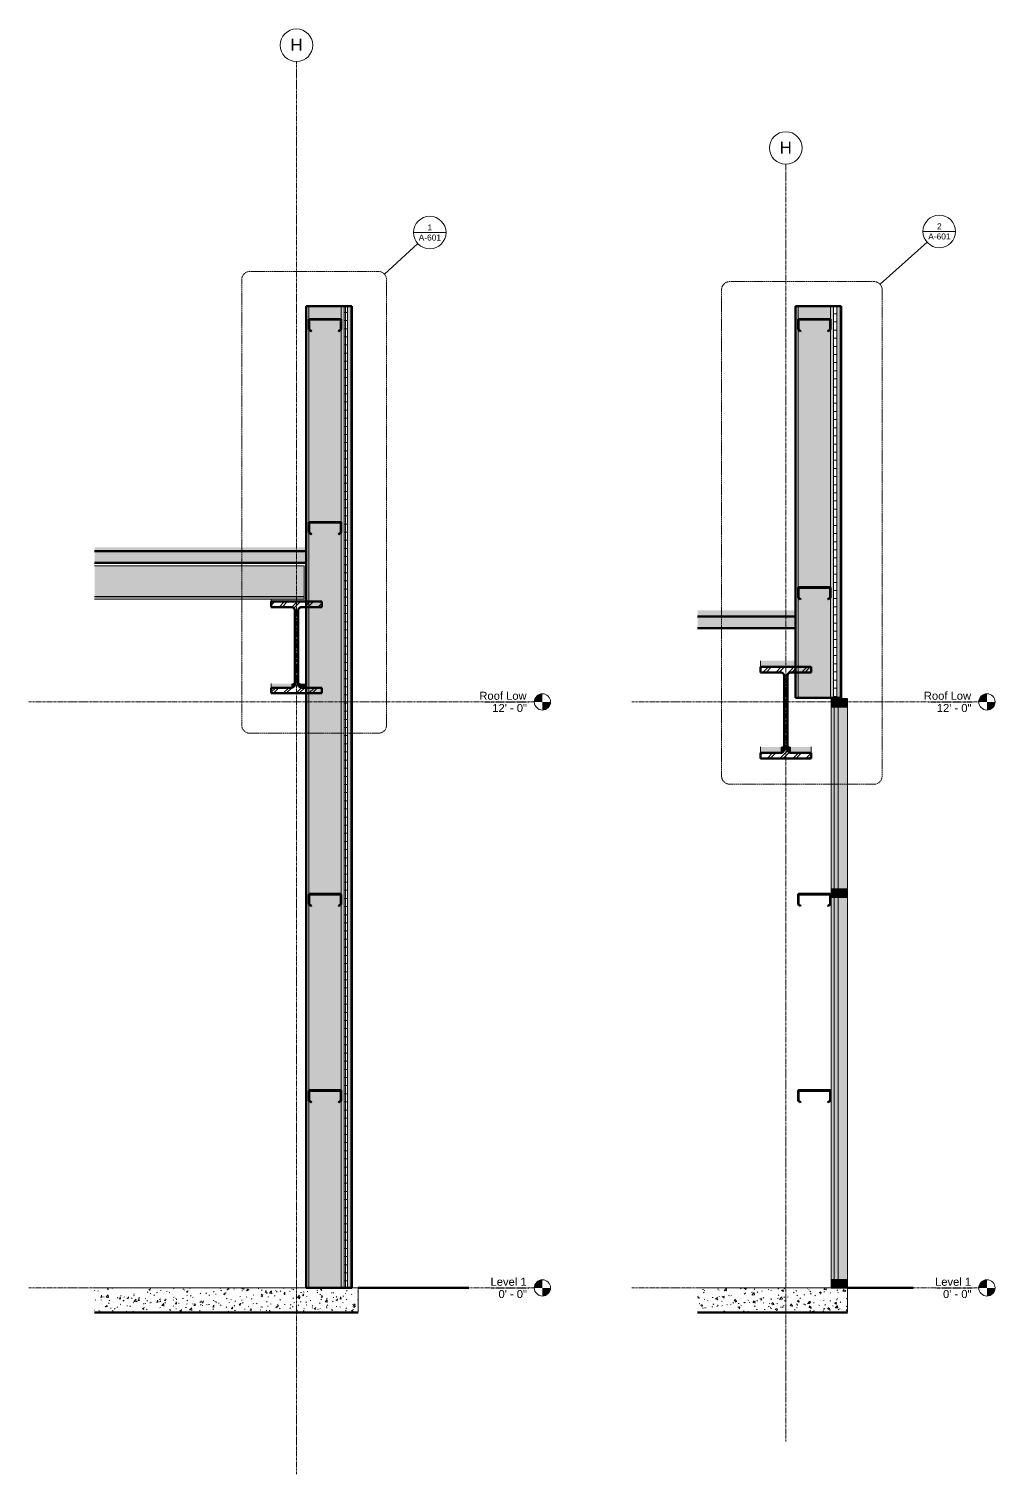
# Model space of a CAD drawing. Header units: inches. Extents: x 22719 to 23363, y -54 to 309.
# Drawn here: x 22718.6 to 22956, y -45.8 to 309.4 of the extents above; entities that cross this region are included whole.
import ezdxf

# ---------------------------------------------------------------- set-up
doc = ezdxf.new("R2010")
doc.units = ezdxf.units.IN
doc.header["$MEASUREMENT"] = 0
doc.linetypes.add('Dash Dot 3_16_', pattern=[0.3125, 0.1875, -0.0625, 0, -0.0625])
doc.linetypes.add('Grid Line 1_2_', pattern=[0.875, 0.5, -0.125, 0.125, -0.125])
for name, color, linetype, lineweight in [('A-ANNO-SYMB', 150, 'Continuous', 9), ('A-FLOR-LEVL', 51, 'Continuous', 9), ('A-GLAZ-CURT', 52, 'Continuous', 9), ('A-GLAZ-CWMG', 51, 'Continuous', 9), ('A-ROOF', 132, 'Continuous', 18), ('A-WALL', 113, 'Continuous', 18), ('A-WALL-PATT', 111, 'Continuous', 70), ('C-BLDG-PADS', 91, 'Continuous', 9), ('C-TOPO', 7, 'Continuous', 9), ('L-SITE-WALL', 31, 'Continuous', 18), ('S-BEAM', 12, 'Continuous', 9), ('S-GRID', 1, 'Continuous', 9), ('S-GRID-IDEN', 1, 'Continuous', 9)]:
    doc.layers.add(name, color=color, linetype=linetype, lineweight=lineweight)
doc.styles.add('Arial', font='arial.ttf', dxfattribs={"height": 1.967066})
doc.styles.add('Arial_1', font='arial.ttf', dxfattribs={"height": 2.950599})
doc.styles.add('Arial_2', font='arial.ttf', dxfattribs={"height": 1.475299})
pattern_1 = [(45, (22020.337, 107.706), (-1.583919, 1.583919), []), (45, (22020.337, 110.106), (-1.583919, 1.583919), [])]
pattern_2 = [(45, (24024.281, 101.365), (-1.583919, 1.583919), []), (45, (24024.281, 103.765), (-1.583919, 1.583919), [])]

# ---------------------------------------------------------------- blocks, each defined once
blk = doc.blocks.new('Girt_C - 8_D-767115-Section 7 - Callout 1')
at = {"layer": 'S-BEAM'}
h = blk.add_hatch(dxfattribs=at)
h.set_pattern_fill('FP_1', color=256, style=0, pattern_type=2)
h.set_pattern_definition(pattern_1)
h.paths.add_polyline_path([(22794.73, 45.52), (22795.3, 46), (22795.3, 48.37), (22795.25, 48.5), (22795.12, 48.55), (22787.49, 48.55), (22787.36, 48.5), (22787.3, 48.37), (22787.3, 46), (22787.88, 45.52), (22787.95, 45.6), (22787.41, 46.05), (22787.41, 48.37), (22787.44, 48.42), (22787.49, 48.45), (22795.12, 48.45), (22795.17, 48.42), (22795.19, 48.37), (22795.19, 46.05), (22794.66, 45.6)], flags=0)
at = {"layer": 'S-BEAM', "lineweight": 50}
for p, q in [((22787.3, 48.37), (22787.3, 46)), ((22787.41, 46.05), (22787.41, 48.37)), ((22795.12, 48.55), (22787.49, 48.55)), ((22787.49, 48.45), (22795.12, 48.45)), ((22795.19, 48.37), (22795.19, 46.05)), ((22795.3, 46), (22795.3, 48.37)), ((22787.3, 46), (22787.88, 45.52)), ((22787.95, 45.6), (22787.41, 46.05)), ((22787.88, 45.52), (22787.95, 45.6)), ((22795.19, 46.05), (22794.66, 45.6)), ((22794.66, 45.6), (22794.73, 45.52)), ((22794.73, 45.52), (22795.3, 46))]:
    blk.add_line(p, q, dxfattribs=at)
for centre, radius, start, end in [((22787.49, 48.37), 0.188, 90, 180), ((22787.49, 48.37), 0.0782, 90, 177.8773), ((22795.12, 48.37), 0.188, 0, 90), ((22795.12, 48.37), 0.0782, 3.0424, 90)]:
    blk.add_arc(centre, radius, start, end, dxfattribs=at)
blk = doc.blocks.new('Girt_C - 8_D-773999-Section 7 - Callout 1')
at = {"layer": 'S-BEAM'}
h = blk.add_hatch(dxfattribs=at)
h.set_pattern_fill('FP_1', color=256, style=0, pattern_type=2)
h.set_pattern_definition(pattern_1)
h.paths.add_polyline_path([(22794.73, 93.77), (22795.3, 94.25), (22795.3, 96.62), (22795.25, 96.75), (22795.12, 96.8), (22787.49, 96.8), (22787.36, 96.75), (22787.3, 96.62), (22787.3, 94.25), (22787.88, 93.77), (22787.95, 93.85), (22787.41, 94.3), (22787.41, 96.62), (22787.44, 96.67), (22787.49, 96.7), (22795.12, 96.7), (22795.17, 96.67), (22795.19, 96.62), (22795.19, 94.3), (22794.66, 93.85)], flags=0)
at = {"layer": 'S-BEAM', "lineweight": 50}
for p, q in [((22787.3, 96.62), (22787.3, 94.25)), ((22787.41, 94.3), (22787.41, 96.62)), ((22795.12, 96.8), (22787.49, 96.8)), ((22787.49, 96.7), (22795.12, 96.7)), ((22795.19, 96.62), (22795.19, 94.3)), ((22795.3, 94.25), (22795.3, 96.62)), ((22787.3, 94.25), (22787.88, 93.77)), ((22787.95, 93.85), (22787.41, 94.3)), ((22787.88, 93.77), (22787.95, 93.85)), ((22795.19, 94.3), (22794.66, 93.85)), ((22794.66, 93.85), (22794.73, 93.77)), ((22794.73, 93.77), (22795.3, 94.25))]:
    blk.add_line(p, q, dxfattribs=at)
for centre, radius, start, end in [((22787.49, 96.62), 0.188, 90, 180), ((22787.49, 96.62), 0.0782, 90, 177.8773), ((22795.12, 96.62), 0.188, 0, 90), ((22795.12, 96.62), 0.0782, 3.0424, 90)]:
    blk.add_arc(centre, radius, start, end, dxfattribs=at)
blk = doc.blocks.new('W-Wide Flange - W21X166-807736-Section 7 - Callout 1')
at = {"layer": 'S-BEAM'}
for points in [[(22778.1, 168.64), (22786.68, 168.64), (22786.68, 169.64), (22786.18, 169.64), (22786.18, 169.23), (22778.1, 169.23)], [(22783.04, 147.48), (22783.24, 147.5), (22783.43, 147.57), (22783.61, 147.69), (22783.75, 147.84), (22783.85, 148.01), (22783.91, 148.17), (22783.93, 148.37), (22783.93, 149.37), (22783.57, 148.66), (22783.4, 148.56), (22783.31, 148.53), (22783.14, 148.49), (22783.04, 148.48), (22783.04, 147.5)], [(22785.57, 147.48), (22785.57, 148.48), (22785.47, 148.49), (22785.03, 148.66), (22785, 148.69), (22784.86, 148.83), (22784.76, 149.01), (22784.72, 149.13), (22784.68, 149.37), (22784.68, 148.37), (22784.7, 148.17), (22784.77, 147.98), (22784.88, 147.8), (22785.03, 147.66), (22785.21, 147.56), (22785.37, 147.5), (22785.43, 147.5)], [(22778.1, 147.48), (22783.04, 147.48), (22783.04, 148.48), (22778.1, 148.48)], [(22786.68, 147.48), (22786.68, 148.48), (22785.57, 148.48), (22785.57, 147.48)]]:
    blk.add_hatch(color=256, dxfattribs=at).paths.add_polyline_path(points, flags=0)
h = blk.add_hatch(dxfattribs=at)
h.set_pattern_fill('FP_1', color=256, style=0, pattern_type=2)
h.set_pattern_definition(pattern_1)
h.paths.add_polyline_path([(22778.1, 146.12), (22790.5, 146.12), (22790.5, 147.48), (22785.57, 147.48), (22785.37, 147.5), (22785.18, 147.57), (22785.01, 147.67), (22784.87, 147.82), (22784.77, 147.98), (22784.7, 148.17), (22784.68, 148.37), (22784.68, 166.39), (22784.7, 166.58), (22784.77, 166.77), (22784.87, 166.94), (22785.01, 167.08), (22785.18, 167.19), (22785.37, 167.25), (22785.57, 167.28), (22790.5, 167.28), (22790.5, 168.64), (22778.1, 168.64), (22778.1, 167.28), (22783.04, 167.28), (22783.24, 167.25), (22783.44, 167.18), (22783.59, 167.08), (22783.73, 166.94), (22783.84, 166.77), (22783.91, 166.58), (22783.93, 166.39), (22783.93, 148.37), (22783.91, 148.17), (22783.84, 147.98), (22783.73, 147.82), (22783.59, 147.67), (22783.42, 147.57), (22783.24, 147.5), (22783.04, 147.48), (22778.1, 147.48)], flags=0)
for p, q in [((22778.1, 168.64), (22778.1, 169.23)), ((22778.1, 148.48), (22778.1, 147.48))]:
    blk.add_line(p, q, dxfattribs=at)
at = {"layer": 'S-BEAM', "lineweight": 50}
for p, q in [((22790.5, 168.64), (22778.1, 168.64)), ((22778.1, 168.64), (22778.1, 167.28)), ((22778.1, 167.28), (22783.04, 167.28)), ((22785.57, 167.28), (22790.5, 167.28)), ((22790.5, 167.28), (22790.5, 168.64)), ((22783.93, 166.39), (22783.93, 148.37)), ((22784.68, 148.37), (22784.68, 166.39)), ((22783.04, 147.48), (22778.1, 147.48)), ((22778.1, 147.48), (22778.1, 146.12)), ((22778.1, 146.12), (22790.5, 146.12)), ((22790.5, 147.48), (22785.57, 147.48)), ((22790.5, 146.12), (22790.5, 147.48))]:
    blk.add_line(p, q, dxfattribs=at)
at = {"layer": 'S-BEAM', "lineweight": 50, "flags": 128}
for points in [[(22783.04, 167.28), (22783.24, 167.25), (22783.42, 167.19), (22783.59, 167.08), (22783.73, 166.94), (22783.84, 166.77), (22783.91, 166.58), (22783.93, 166.39)], [(22784.68, 166.39), (22784.7, 166.58), (22784.77, 166.77), (22784.87, 166.94), (22785.01, 167.08), (22785.18, 167.19), (22785.37, 167.25), (22785.57, 167.28)], [(22783.93, 148.37), (22783.91, 148.17), (22783.84, 147.98), (22783.73, 147.82), (22783.59, 147.67), (22783.42, 147.57), (22783.24, 147.5), (22783.04, 147.48)], [(22785.57, 147.48), (22785.37, 147.5), (22785.18, 147.57), (22785.01, 147.67), (22784.87, 147.82), (22784.77, 147.98), (22784.7, 148.17), (22784.68, 148.37)]]:
    blk.add_lwpolyline(points, dxfattribs=at)
blk = doc.blocks.new('Girt_C - 8_D-815223-Section 7 - Callout 1')
at = {"layer": 'S-BEAM'}
blk.add_hatch(color=256, dxfattribs=at).paths.add_polyline_path([(22787.88, 235.04), (22787.95, 235.12), (22787.41, 235.57), (22787.41, 237.89), (22787.44, 237.94), (22787.49, 237.96), (22795.12, 237.96), (22795.17, 237.94), (22795.19, 237.89), (22795.19, 235.57), (22794.66, 235.12), (22794.73, 235.04), (22795.3, 235.52), (22795.3, 237.89), (22795.25, 238.02), (22795.12, 238.07), (22787.49, 238.07), (22787.36, 238.02), (22787.3, 237.89), (22787.3, 235.52)], flags=0)
at = {"layer": 'S-BEAM', "lineweight": 50}
for p, q in [((22795.12, 238.07), (22787.49, 238.07)), ((22787.49, 237.96), (22795.12, 237.96)), ((22787.3, 237.89), (22787.3, 235.52)), ((22787.3, 235.52), (22787.88, 235.04)), ((22787.41, 235.57), (22787.41, 237.89)), ((22787.95, 235.12), (22787.41, 235.57)), ((22787.88, 235.04), (22787.95, 235.12)), ((22795.19, 235.57), (22794.66, 235.12)), ((22794.66, 235.12), (22794.73, 235.04)), ((22794.73, 235.04), (22795.3, 235.52)), ((22795.19, 237.89), (22795.19, 235.57)), ((22795.3, 235.52), (22795.3, 237.89))]:
    blk.add_line(p, q, dxfattribs=at)
for centre, radius, start, end in [((22787.49, 237.89), 0.188, 90, 180), ((22787.49, 237.89), 0.0782, 90, 176.9576), ((22795.12, 237.89), 0.188, 0, 90), ((22795.12, 237.89), 0.0782, 2.1227, 90)]:
    blk.add_arc(centre, radius, start, end, dxfattribs=at)
blk = doc.blocks.new('Girt_C - 8_D-815150-Section 7 - Callout 1')
at = {"layer": 'S-BEAM'}
blk.add_hatch(color=256, dxfattribs=at).paths.add_polyline_path([(22787.88, 185.16), (22787.95, 185.25), (22787.41, 185.7), (22787.41, 188.02), (22787.42, 188.06), (22787.45, 188.08), (22787.49, 188.09), (22795.12, 188.09), (22795.15, 188.08), (22795.18, 188.05), (22795.19, 188.02), (22795.19, 185.7), (22794.66, 185.25), (22794.73, 185.16), (22795.3, 185.64), (22795.3, 188.01), (22795.29, 188.09), (22795.25, 188.15), (22795.19, 188.19), (22795.12, 188.2), (22787.49, 188.2), (22787.42, 188.19), (22787.36, 188.15), (22787.32, 188.09), (22787.3, 188.01), (22787.3, 185.64)], flags=0)
for p, q in [((22787.3, 188.45), (22787.3, 188.01)), ((22795.3, 188.01), (22795.3, 188.45))]:
    blk.add_line(p, q, dxfattribs=at)
at = {"layer": 'S-BEAM', "lineweight": 50}
for p, q in [((22787.32, 188.09), (22787.3, 188.01)), ((22787.3, 188.01), (22787.3, 185.64)), ((22787.3, 185.64), (22787.88, 185.16)), ((22787.36, 188.15), (22787.32, 188.09)), ((22787.42, 188.19), (22787.36, 188.15)), ((22787.41, 185.7), (22787.41, 188.02)), ((22787.95, 185.25), (22787.41, 185.7)), ((22787.49, 188.2), (22787.42, 188.19)), ((22795.12, 188.2), (22787.49, 188.2)), ((22787.49, 188.09), (22795.12, 188.09)), ((22787.88, 185.16), (22787.95, 185.25)), ((22795.19, 185.7), (22794.66, 185.25)), ((22794.66, 185.25), (22794.73, 185.16)), ((22794.73, 185.16), (22795.3, 185.64)), ((22795.19, 188.19), (22795.12, 188.2)), ((22795.25, 188.15), (22795.19, 188.19)), ((22795.19, 188.02), (22795.19, 185.7)), ((22795.29, 188.09), (22795.25, 188.15)), ((22795.3, 188.01), (22795.29, 188.09)), ((22795.3, 185.64), (22795.3, 188.01))]:
    blk.add_line(p, q, dxfattribs=at)
at = {"layer": 'S-BEAM', "lineweight": 50, "flags": 128}
for points in [[(22787.41, 188.02), (22787.42, 188.06), (22787.45, 188.08), (22787.49, 188.09)], [(22795.12, 188.09), (22795.15, 188.08), (22795.18, 188.05), (22795.19, 188.02)]]:
    blk.add_lwpolyline(points, dxfattribs=at)
blk = doc.blocks.new('Girt_Z - 8_D-834020-Section 7 - Callout 1')
at = {"layer": 'S-BEAM'}
for points in [[(22734.67, 177.34), (22786.18, 177.34), (22786.18, 177.43), (22734.67, 177.43)], [(22734.67, 177.14), (22786.18, 177.14), (22786.18, 177.34), (22734.67, 177.34), (22734.67, 177.23)], [(22734.67, 169.86), (22786.18, 169.86), (22786.18, 177.14), (22734.67, 177.14)], [(22734.67, 169.79), (22786.18, 169.79), (22786.18, 169.86), (22734.67, 169.86)], [(22734.67, 169.23), (22786.18, 169.23), (22786.18, 169.79), (22734.67, 169.79)]]:
    blk.add_hatch(color=256, dxfattribs=at).paths.add_polyline_path(points, flags=0)
for p, q in [((22786.18, 177.43), (22734.67, 177.43)), ((22786.18, 177.43), (22786.18, 177.34)), ((22786.18, 177.34), (22786.18, 177.14)), ((22786.18, 177.14), (22786.18, 169.86)), ((22734.67, 169.86), (22786.18, 169.86)), ((22734.67, 169.79), (22786.18, 169.79)), ((22734.67, 169.23), (22786.18, 169.23)), ((22786.18, 169.86), (22786.18, 169.79)), ((22786.18, 169.79), (22786.18, 169.23))]:
    blk.add_line(p, q, dxfattribs=at)
blk = doc.blocks.new('Girt_C - 8_D-767115-Section 15 - Callout 1')
at = {"layer": 'S-BEAM'}
h = blk.add_hatch(dxfattribs=at)
h.set_pattern_fill('FP_4', color=256, style=0, pattern_type=2)
h.set_pattern_definition(pattern_2)
h.paths.add_polyline_path([(22787.88, 45.52), (22787.95, 45.6), (22787.41, 46.05), (22787.41, 48.37), (22787.44, 48.42), (22787.49, 48.45), (22795.12, 48.45), (22795.17, 48.42), (22795.19, 48.37), (22795.19, 46.05), (22794.66, 45.6), (22794.73, 45.52), (22795.3, 46), (22795.3, 48.37), (22795.25, 48.5), (22795.12, 48.55), (22787.49, 48.55), (22787.36, 48.5), (22787.3, 48.37), (22787.3, 46)], flags=0)
at = {"layer": 'S-BEAM', "lineweight": 50}
for p, q in [((22787.3, 48.37), (22787.3, 46)), ((22787.41, 46.05), (22787.41, 48.37)), ((22795.12, 48.55), (22787.49, 48.55)), ((22787.49, 48.45), (22795.12, 48.45)), ((22795.19, 48.37), (22795.19, 46.05)), ((22795.3, 46), (22795.3, 48.37)), ((22787.3, 46), (22787.88, 45.52)), ((22787.95, 45.6), (22787.41, 46.05)), ((22787.88, 45.52), (22787.95, 45.6)), ((22795.19, 46.05), (22794.66, 45.6)), ((22794.66, 45.6), (22794.73, 45.52)), ((22794.73, 45.52), (22795.3, 46))]:
    blk.add_line(p, q, dxfattribs=at)
for centre, radius, start, end in [((22787.49, 48.37), 0.188, 90, 180), ((22787.49, 48.37), 0.0782, 90, 177.8773), ((22795.12, 48.37), 0.188, 0, 90), ((22795.12, 48.37), 0.0782, 3.0424, 90)]:
    blk.add_arc(centre, radius, start, end, dxfattribs=at)
blk = doc.blocks.new('Girt_C - 8_D-773999-Section 15 - Callout 1')
at = {"layer": 'S-BEAM'}
h = blk.add_hatch(dxfattribs=at)
h.set_pattern_fill('FP_4', color=256, style=0, pattern_type=2)
h.set_pattern_definition(pattern_2)
h.paths.add_polyline_path([(22787.88, 93.77), (22787.95, 93.85), (22787.41, 94.3), (22787.41, 96.62), (22787.44, 96.67), (22787.49, 96.7), (22795.12, 96.7), (22795.17, 96.67), (22795.19, 96.62), (22795.19, 94.3), (22794.66, 93.85), (22794.73, 93.77), (22795.3, 94.25), (22795.3, 96.62), (22795.25, 96.75), (22795.12, 96.8), (22787.49, 96.8), (22787.36, 96.75), (22787.3, 96.62), (22787.3, 94.25)], flags=0)
at = {"layer": 'S-BEAM', "lineweight": 50}
for p, q in [((22787.3, 96.62), (22787.3, 94.25)), ((22787.41, 94.3), (22787.41, 96.62)), ((22795.12, 96.8), (22787.49, 96.8)), ((22787.49, 96.7), (22795.12, 96.7)), ((22795.19, 96.62), (22795.19, 94.3)), ((22795.3, 94.25), (22795.3, 96.62)), ((22787.3, 94.25), (22787.88, 93.77)), ((22787.95, 93.85), (22787.41, 94.3)), ((22787.88, 93.77), (22787.95, 93.85)), ((22795.19, 94.3), (22794.66, 93.85)), ((22794.66, 93.85), (22794.73, 93.77)), ((22794.73, 93.77), (22795.3, 94.25))]:
    blk.add_line(p, q, dxfattribs=at)
for centre, radius, start, end in [((22787.49, 96.62), 0.188, 90, 180), ((22787.49, 96.62), 0.0782, 90, 177.8773), ((22795.12, 96.62), 0.188, 0, 90), ((22795.12, 96.62), 0.0782, 3.0424, 90)]:
    blk.add_arc(centre, radius, start, end, dxfattribs=at)
blk = doc.blocks.new('W-Wide Flange - W21X166-807736-Section 15 - Callout 1')
at = {"layer": 'S-BEAM'}
for points in [[(22778.1, 152.61), (22786.68, 152.61), (22786.68, 154.11), (22778.1, 154.11)], [(22778.1, 131.45), (22783.04, 131.45), (22783.04, 132.95), (22778.1, 132.95)], [(22783.04, 131.45), (22783.24, 131.47), (22783.43, 131.54), (22783.6, 131.65), (22783.74, 131.79), (22783.84, 131.97), (22783.91, 132.16), (22783.93, 132.39), (22783.93, 133.84), (22783.88, 133.57), (22783.84, 133.45), (22783.75, 133.31), (22783.4, 133.03), (22783.22, 132.97), (22783.15, 132.96), (22783.04, 132.95), (22783.04, 131.47)], [(22785.57, 131.45), (22785.57, 132.95), (22785.31, 132.99), (22785.18, 133.04), (22785.01, 133.15), (22784.87, 133.29), (22784.76, 133.47), (22784.74, 133.54), (22784.68, 133.84), (22784.68, 132.34), (22784.7, 132.14), (22784.77, 131.95), (22784.88, 131.78), (22785.02, 131.64), (22785.19, 131.53), (22785.38, 131.47)], [(22785.8, 131.45), (22790.5, 131.45), (22790.5, 132.95), (22785.57, 132.95), (22785.57, 131.45)]]:
    blk.add_hatch(color=256, dxfattribs=at).paths.add_polyline_path(points, flags=0)
h = blk.add_hatch(dxfattribs=at)
h.set_pattern_fill('FP_4', color=256, style=0, pattern_type=2)
h.set_pattern_definition(pattern_2)
h.paths.add_polyline_path([(22778.1, 130.09), (22790.5, 130.09), (22790.5, 131.45), (22785.57, 131.45), (22785.37, 131.47), (22785.18, 131.54), (22785.01, 131.64), (22784.87, 131.79), (22784.77, 131.95), (22784.7, 132.14), (22784.68, 132.39), (22784.68, 150.36), (22784.7, 150.56), (22784.77, 150.74), (22784.87, 150.91), (22785.01, 151.05), (22785.18, 151.16), (22785.37, 151.23), (22785.57, 151.25), (22790.5, 151.25), (22790.5, 152.61), (22778.1, 152.61), (22778.1, 151.25), (22783.04, 151.25), (22783.24, 151.23), (22783.42, 151.16), (22783.59, 151.05), (22783.73, 150.91), (22783.84, 150.74), (22783.91, 150.56), (22783.93, 150.36), (22783.93, 132.34), (22783.91, 132.14), (22783.84, 131.95), (22783.73, 131.79), (22783.59, 131.64), (22783.42, 131.54), (22783.24, 131.47), (22783.04, 131.45), (22778.1, 131.45)], flags=0)
for p, q in [((22778.1, 152.61), (22778.1, 154.11)), ((22778.1, 132.95), (22778.1, 131.45)), ((22790.5, 131.45), (22790.5, 132.95))]:
    blk.add_line(p, q, dxfattribs=at)
at = {"layer": 'S-BEAM', "lineweight": 50}
for p, q in [((22790.5, 152.61), (22778.1, 152.61)), ((22778.1, 152.61), (22778.1, 151.25)), ((22778.1, 151.25), (22783.04, 151.25)), ((22783.93, 150.36), (22783.93, 132.34)), ((22784.68, 132.34), (22784.68, 150.36)), ((22785.57, 151.25), (22790.5, 151.25)), ((22790.5, 151.25), (22790.5, 152.61)), ((22783.04, 131.45), (22778.1, 131.45)), ((22778.1, 131.45), (22778.1, 130.09)), ((22790.5, 131.45), (22785.57, 131.45)), ((22790.5, 130.09), (22790.5, 131.45)), ((22778.1, 130.09), (22790.5, 130.09))]:
    blk.add_line(p, q, dxfattribs=at)
at = {"layer": 'S-BEAM', "lineweight": 50, "flags": 128}
for points in [[(22783.04, 151.25), (22783.24, 151.23), (22783.42, 151.16), (22783.59, 151.05), (22783.73, 150.91), (22783.84, 150.74), (22783.91, 150.56), (22783.93, 150.36)], [(22784.68, 150.36), (22784.7, 150.56), (22784.77, 150.74), (22784.87, 150.91), (22785.01, 151.05), (22785.18, 151.16), (22785.37, 151.23), (22785.57, 151.25)], [(22783.93, 132.34), (22783.91, 132.14), (22783.84, 131.95), (22783.73, 131.79), (22783.59, 131.64), (22783.42, 131.54), (22783.24, 131.47), (22783.04, 131.45)], [(22785.57, 131.45), (22785.37, 131.47), (22785.18, 131.54), (22785.01, 131.64), (22784.87, 131.79), (22784.77, 131.95), (22784.7, 132.14), (22784.68, 132.34)]]:
    blk.add_lwpolyline(points, dxfattribs=at)
blk = doc.blocks.new('System Panel - Glazed-827433-Section 15 - Callout 1')
at = {"layer": 'A-GLAZ-CURT', "transparency": 33554649}
blk.add_hatch(color=256, dxfattribs=at).paths.add_polyline_path([(22797.18, 2), (22797.18, 96), (22796.18, 96), (22796.18, 2)], flags=0)
at = {"layer": 'A-GLAZ-CURT', "lineweight": 18}
for p, q in [((22796.18, 96), (22796.18, 2)), ((22797.18, 96), (22796.18, 96)), ((22797.18, 2), (22797.18, 96)), ((22796.18, 2), (22797.18, 2))]:
    blk.add_line(p, q, dxfattribs=at)
at = {"layer": 'A-GLAZ-CURT'}
for p, q in [((22796.18, 96), (22796.18, 2)), ((22797.18, 96), (22796.18, 96)), ((22797.18, 2), (22797.18, 96)), ((22796.18, 2), (22797.18, 2))]:
    blk.add_line(p, q, dxfattribs=at)
blk = doc.blocks.new('System Panel - Glazed-827435-Section 15 - Callout 1')
at = {"layer": 'A-GLAZ-CURT', "transparency": 33554649}
blk.add_hatch(color=256, dxfattribs=at).paths.add_polyline_path([(22796.18, 98), (22797.18, 98), (22797.18, 142.75), (22796.18, 142.75), (22796.18, 119.19)], flags=0)
at = {"layer": 'A-GLAZ-CURT', "lineweight": 18}
for p, q in [((22796.18, 142.75), (22796.18, 98)), ((22797.18, 142.75), (22796.18, 142.75)), ((22797.18, 98), (22797.18, 142.75)), ((22796.18, 98), (22797.18, 98))]:
    blk.add_line(p, q, dxfattribs=at)
at = {"layer": 'A-GLAZ-CURT'}
for p, q in [((22796.18, 142.75), (22796.18, 98)), ((22797.18, 142.75), (22796.18, 142.75)), ((22797.18, 98), (22797.18, 142.75)), ((22796.18, 98), (22797.18, 98))]:
    blk.add_line(p, q, dxfattribs=at)
blk = doc.blocks.new('Rectangular Mullion - Rectangular Mullion 1-769201-Section 15 - Callout 1')
at = {"layer": 'A-GLAZ-CWMG'}
blk.add_hatch(color=256, dxfattribs=at).paths.add_polyline_path([(22795.43, 142.75), (22799.43, 142.75), (22799.43, 144.75), (22795.43, 144.75)], flags=0)
at = {"layer": 'A-GLAZ-CWMG', "lineweight": 30}
for p, q in [((22795.43, 144.75), (22795.43, 142.75)), ((22799.43, 144.75), (22795.43, 144.75)), ((22795.43, 142.75), (22799.43, 142.75)), ((22799.43, 142.75), (22799.43, 144.75))]:
    blk.add_line(p, q, dxfattribs=at)
blk = doc.blocks.new('Rectangular Mullion - Rectangular Mullion 1-769200-Section 15 - Callout 1')
at = {"layer": 'A-GLAZ-CWMG'}
blk.add_hatch(color=256, dxfattribs=at).paths.add_polyline_path([(22799.43, 0), (22799.43, 2), (22795.43, 2), (22795.43, 0)], flags=0)
at = {"layer": 'A-GLAZ-CWMG', "lineweight": 30}
for p, q in [((22795.43, 2), (22795.43, 0)), ((22799.43, 2), (22795.43, 2)), ((22795.43, 0), (22799.43, 0)), ((22799.43, 0), (22799.43, 2))]:
    blk.add_line(p, q, dxfattribs=at)
blk = doc.blocks.new('Rectangular Mullion - Rectangular Mullion 1-769423-Section 15 - Callout 1')
at = {"layer": 'A-GLAZ-CWMG'}
blk.add_hatch(color=256, dxfattribs=at).paths.add_polyline_path([(22799.43, 96), (22799.43, 98), (22795.43, 98), (22795.43, 96)], flags=0)
at = {"layer": 'A-GLAZ-CWMG', "lineweight": 30}
for p, q in [((22795.43, 98), (22795.43, 96)), ((22799.43, 98), (22795.43, 98)), ((22795.43, 96), (22799.43, 96)), ((22799.43, 96), (22799.43, 98))]:
    blk.add_line(p, q, dxfattribs=at)
blk = doc.blocks.new('Rectangular Mullion - Rectangular Mullion 1-827430-Section 15 - Callout 1')
at = {"layer": 'A-GLAZ-CWMG'}
h = blk.add_hatch(color=256, dxfattribs=at)
h.paths.add_polyline_path([(22796.18, 2), (22796.18, 96), (22795.43, 96), (22795.43, 2)], flags=0)
h.paths.add_polyline_path([(22799.43, 2), (22799.43, 96), (22797.18, 96), (22797.18, 2)], flags=0)
blk.add_hatch(color=256, dxfattribs=at).paths.add_polyline_path([(22797.18, 2), (22797.18, 96), (22796.18, 96), (22796.18, 2)], flags=0)
for p, q in [((22795.43, 96), (22796.18, 96)), ((22795.43, 2), (22795.43, 96)), ((22796.18, 96), (22797.18, 96)), ((22797.18, 96), (22799.43, 96)), ((22799.43, 96), (22799.43, 2)), ((22796.18, 2), (22795.43, 2)), ((22797.18, 2), (22796.18, 2)), ((22799.43, 2), (22797.18, 2))]:
    blk.add_line(p, q, dxfattribs=at)
blk = doc.blocks.new('Rectangular Mullion - Rectangular Mullion 1-827431-Section 15 - Callout 1')
at = {"layer": 'A-GLAZ-CWMG'}
h = blk.add_hatch(color=256, dxfattribs=at)
h.paths.add_polyline_path([(22796.18, 98), (22796.18, 142.75), (22795.43, 142.75), (22795.43, 98)], flags=0)
h.paths.add_polyline_path([(22799.43, 98), (22799.43, 142.75), (22797.18, 142.75), (22797.18, 98)], flags=0)
blk.add_hatch(color=256, dxfattribs=at).paths.add_polyline_path([(22797.18, 98), (22797.18, 142.75), (22796.18, 142.75), (22796.18, 98)], flags=0)
for p, q in [((22795.43, 142.75), (22796.18, 142.75)), ((22795.43, 98), (22795.43, 142.75)), ((22796.18, 142.75), (22797.18, 142.75)), ((22797.18, 142.75), (22799.43, 142.75)), ((22799.43, 142.75), (22799.43, 98)), ((22796.18, 98), (22795.43, 98)), ((22797.18, 98), (22796.18, 98)), ((22799.43, 98), (22797.18, 98))]:
    blk.add_line(p, q, dxfattribs=at)
blk = doc.blocks.new('Girt_C - 8_D-815223-Section 15 - Callout 1')
at = {"layer": 'S-BEAM'}
blk.add_hatch(color=256, dxfattribs=at).paths.add_polyline_path([(22787.88, 235.04), (22787.95, 235.12), (22787.41, 235.57), (22787.41, 237.89), (22787.44, 237.94), (22787.49, 237.96), (22795.12, 237.96), (22795.17, 237.94), (22795.19, 237.89), (22795.19, 235.57), (22794.66, 235.12), (22794.73, 235.04), (22795.3, 235.52), (22795.3, 237.89), (22795.25, 238.02), (22795.12, 238.07), (22787.49, 238.07), (22787.36, 238.02), (22787.3, 237.89), (22787.3, 235.52)], flags=0)
at = {"layer": 'S-BEAM', "lineweight": 50}
for p, q in [((22795.12, 238.07), (22787.49, 238.07)), ((22787.49, 237.96), (22795.12, 237.96)), ((22787.3, 237.89), (22787.3, 235.52)), ((22787.3, 235.52), (22787.88, 235.04)), ((22787.41, 235.57), (22787.41, 237.89)), ((22787.95, 235.12), (22787.41, 235.57)), ((22787.88, 235.04), (22787.95, 235.12)), ((22795.19, 235.57), (22794.66, 235.12)), ((22794.66, 235.12), (22794.73, 235.04)), ((22794.73, 235.04), (22795.3, 235.52)), ((22795.19, 237.89), (22795.19, 235.57)), ((22795.3, 235.52), (22795.3, 237.89))]:
    blk.add_line(p, q, dxfattribs=at)
for centre, radius, start, end in [((22787.49, 237.89), 0.188, 90, 180), ((22787.49, 237.89), 0.0782, 90, 176.9576), ((22795.12, 237.89), 0.188, 0, 90), ((22795.12, 237.89), 0.0782, 2.1227, 90)]:
    blk.add_arc(centre, radius, start, end, dxfattribs=at)
blk = doc.blocks.new('Girt_C - 8_D-815150-Section 15 - Callout 1')
at = {"layer": 'S-BEAM'}
blk.add_hatch(color=256, dxfattribs=at).paths.add_polyline_path([(22787.88, 169.13), (22787.95, 169.22), (22787.41, 169.67), (22787.41, 171.99), (22787.42, 172.03), (22787.45, 172.05), (22787.49, 172.06), (22795.12, 172.06), (22795.15, 172.05), (22795.18, 172.02), (22795.19, 171.99), (22795.19, 169.67), (22794.66, 169.22), (22794.73, 169.13), (22795.3, 169.61), (22795.3, 171.98), (22795.29, 172.06), (22795.25, 172.12), (22795.19, 172.16), (22795.12, 172.17), (22787.49, 172.17), (22787.42, 172.16), (22787.36, 172.12), (22787.32, 172.06), (22787.3, 171.98), (22787.3, 169.61)], flags=0)
for p, q in [((22787.3, 172.42), (22787.3, 171.98)), ((22795.3, 171.98), (22795.3, 172.42))]:
    blk.add_line(p, q, dxfattribs=at)
at = {"layer": 'S-BEAM', "lineweight": 50}
for p, q in [((22787.32, 172.06), (22787.3, 171.98)), ((22787.3, 171.98), (22787.3, 169.61)), ((22787.36, 172.12), (22787.32, 172.06)), ((22787.42, 172.16), (22787.36, 172.12)), ((22787.41, 169.67), (22787.41, 171.99)), ((22787.49, 172.17), (22787.42, 172.16)), ((22795.12, 172.17), (22787.49, 172.17)), ((22787.49, 172.06), (22795.12, 172.06)), ((22795.19, 172.16), (22795.12, 172.17)), ((22795.25, 172.12), (22795.19, 172.16)), ((22795.19, 171.99), (22795.19, 169.67)), ((22795.29, 172.06), (22795.25, 172.12)), ((22795.3, 171.98), (22795.29, 172.06)), ((22795.3, 169.61), (22795.3, 171.98)), ((22787.3, 169.61), (22787.88, 169.13)), ((22787.95, 169.22), (22787.41, 169.67)), ((22787.88, 169.13), (22787.95, 169.22)), ((22795.19, 169.67), (22794.66, 169.22)), ((22794.66, 169.22), (22794.73, 169.13)), ((22794.73, 169.13), (22795.3, 169.61))]:
    blk.add_line(p, q, dxfattribs=at)
at = {"layer": 'S-BEAM', "lineweight": 50, "flags": 128}
for points in [[(22787.41, 171.99), (22787.42, 172.03), (22787.45, 172.05), (22787.49, 172.06)], [(22795.12, 172.06), (22795.15, 172.05), (22795.18, 172.02), (22795.19, 171.99)]]:
    blk.add_lwpolyline(points, dxfattribs=at)
blk = doc.blocks.new('Level - Level Head - Circle-15001-Section 7 - Callout 1')
at = {"layer": 'A-FLOR-LEVL'}
h = blk.add_hatch(color=256, dxfattribs=at)
edge = h.paths.add_edge_path(flags=0)
edge.add_line((22844.73, 0), (22842.73, 0))
edge.add_arc((22844.73, 0), 2, 90, 180, ccw=False)
edge.add_line((22844.73, 2), (22844.73, 0))
h = blk.add_hatch(color=256, dxfattribs=at)
edge = h.paths.add_edge_path(flags=0)
edge.add_line((22844.73, -2), (22844.73, 0))
edge.add_line((22844.73, 0), (22846.73, 0))
edge.add_arc((22844.73, 0), 2, 270, 360, ccw=False)
blk.add_circle((22844.73, 0), 2, dxfattribs=at)
blk = doc.blocks.new('Grid - Grid Head - Circle-14747-Section 7 - Callout 1')
at = {"layer": 'S-GRID-IDEN'}
blk.add_circle((22784.3, 305.37), 4, dxfattribs=at)
blk = doc.blocks.new('Detail View - Callout Head-19020-Section 7 - Callout 1')
at = {"layer": 'A-ANNO-SYMB'}
blk.add_line((22813.05, 259.34), (22821.05, 259.34), dxfattribs=at)
for start, end in [(0, 180), (180, 0)]:
    blk.add_arc((22817.05, 259.34), 4, start, end, dxfattribs=at)
blk = doc.blocks.new('Level - Level Head - Circle-15001-Section 15 - Callout 1')
at = {"layer": 'A-FLOR-LEVL'}
h = blk.add_hatch(color=256, dxfattribs=at)
edge = h.paths.add_edge_path(flags=0)
edge.add_line((22833.72, 0), (22831.72, 0))
edge.add_arc((22833.72, 0), 2, 90, 180, ccw=False)
edge.add_line((22833.72, 2), (22833.72, 0))
h = blk.add_hatch(color=256, dxfattribs=at)
edge = h.paths.add_edge_path(flags=0)
edge.add_line((22833.72, -2), (22833.72, 0))
edge.add_line((22833.72, 0), (22835.72, 0))
edge.add_arc((22833.72, 0), 2, 270, 360, ccw=False)
blk.add_circle((22833.72, 0), 2, dxfattribs=at)
blk = doc.blocks.new('Grid - Grid Head - Circle-14747-Section 15 - Callout 1')
at = {"layer": 'S-GRID-IDEN'}
blk.add_circle((22784.3, 280.12), 4, dxfattribs=at)
blk = doc.blocks.new('Detail View - Callout Head-19020-Section 15 - Callout 1')
at = {"layer": 'A-ANNO-SYMB'}
blk.add_line((22818.01, 259.6), (22826.01, 259.6), dxfattribs=at)
for start, end in [(0, 180), (180, 0)]:
    blk.add_arc((22822.01, 259.6), 4, start, end, dxfattribs=at)

msp = doc.modelspace()

# ---------------------------------------------------------------- hatches: boundary and pattern name
at = {"layer": 'A-ROOF'}
for points in [[(22786.68, 181.02), (22786.68, 182.02), (22734.67, 182.02), (22734.67, 181.02), (22780.64, 181.02)], [(22780.64, 178.15), (22786.68, 178.15), (22786.68, 181.02), (22734.67, 181.02), (22734.67, 178.15)], [(22906.91, 164.99), (22906.91, 166.49), (22882.85, 166.49), (22882.85, 164.99)], [(22882.85, 162.12), (22906.91, 162.12), (22906.91, 164.99), (22882.85, 164.99)]]:
    msp.add_hatch(color=256, dxfattribs=at).paths.add_polyline_path(points, flags=0)
at = {"layer": 'A-WALL-PATT', "lineweight": 9}
h = msp.add_hatch(dxfattribs=at)
h.set_pattern_fill('FP_3', color=256, style=0, pattern_type=2)
h.set_pattern_definition([(0, (22020.337, 107.706), (0, 2), []), (90, (22020.337, 107.706), (-2, 1e-16), [])])
h.paths.add_polyline_path([(22796.8, 0), (22796.8, 241.25), (22796.05, 241.25), (22796.05, 0)], flags=0)
h = msp.add_hatch(dxfattribs=at)
h.set_pattern_fill('FP_6', color=256, style=0, pattern_type=2)
h.set_pattern_definition([(0, (24024.281, 101.365), (0, 2), []), (90, (24024.281, 101.365), (-2, 1e-16), [])])
h.paths.add_polyline_path([(22916.29, 145), (22917.04, 145), (22917.04, 241.25), (22916.29, 241.25), (22916.29, 154.39)], flags=0)
at = {"layer": 'C-BLDG-PADS'}
h = msp.add_hatch(dxfattribs=at)
h.set_pattern_fill('FP_2', color=256, style=0, pattern_type=2)
h.set_pattern_definition([(50, (22020.337, 107.706), (4.590705, -0.401868), [0.48, -5.28]), (355, (22020.337, 107.706), (-0.887837, 4.813698), [0.384, -4.224]), (100.451, (22020.719, 107.673), (3.70197, 4.412723), [0.408, -4.487]), (46.184, (22020.337, 108.986), (6.83066, -1.059043), [0.72, -7.92]), (96.636, (22020.906, 108.898), (5.981664, 6.234015), [0.612, -6.731]), (351.184, (22020.337, 108.986), (5.98208, 6.233824), [0.576, -6.336]), (21, (22020.977, 108.666), (3.820292, -2.5771), [0.48, -5.28]), (326, (22020.977, 108.666), (1.557207, 4.640587), [0.384, -4.224]), (71.451, (22021.295, 108.452), (5.377147, 2.064703), [0.408, -4.487]), (37.5, (22020.337, 107.706), (0.077972, 2.1307863), [0.211, -3.962, 0.211, -4.077, -4.24]), (37.5, (22020.337, 107.706), (0.077972, 2.1307863), [-8.461, 0.211, -4.029]), (7.5, (22020.337, 107.706), (1.683907, 2.5243905), [0.211, -2.234, 0.211, -3.866, -1.616]), (7.5, (22020.337, 107.706), (1.683907, 2.5243905), [-6.522, 0.211, -1.405]), (327.5, (22018.909, 107.706), (3.416527, -0.1442966), [0.211, -1.389, 0.211, -4.781, -6.624]), (327.5, (22018.909, 107.706), (3.416527, -0.1442966), [-6.592, 0.211, -6.413]), (317.5, (22018.269, 107.706), (3.732463, 0.640715), [0.211, -1.869, 0.211, -3.104, -4.704]), (317.5, (22018.269, 107.706), (3.732463, 0.640715), [-5.395, 0.211, -4.493])])
h.paths.add_polyline_path([(22734.67, -6), (22799.43, -6), (22799.43, 0), (22734.67, 0)], flags=0)
h = msp.add_hatch(dxfattribs=at)
h.set_pattern_fill('FP_5', color=256, style=0, pattern_type=2)
h.set_pattern_definition([(50, (24024.281, 101.365), (4.590705, -0.401868), [0.48, -5.28]), (355, (24024.281, 101.365), (-0.887837, 4.813698), [0.384, -4.224]), (100.451, (24024.664, 101.332), (3.70197, 4.412723), [0.408, -4.487]), (46.184, (24024.281, 102.645), (6.83066, -1.059043), [0.72, -7.92]), (96.636, (24024.85, 102.557), (5.981664, 6.234015), [0.612, -6.731]), (351.184, (24024.281, 102.645), (5.98208, 6.233824), [0.576, -6.336]), (21, (24024.921, 102.325), (3.820292, -2.5771), [0.48, -5.28]), (326, (24024.921, 102.325), (1.557207, 4.640587), [0.384, -4.224]), (71.451, (24025.24, 102.11), (5.377147, 2.064703), [0.408, -4.487]), (37.5, (24024.281, 101.365), (0.0779722, 2.1307863), [0.211, -3.962, 0.211, -4.077, -4.24]), (37.5, (24024.281, 101.365), (0.0779722, 2.1307863), [-8.461, 0.211, -4.029]), (7.5, (24024.281, 101.365), (1.683907, 2.5243905), [0.211, -2.234, 0.211, -3.866, -1.616]), (7.5, (24024.281, 101.365), (1.683907, 2.5243905), [-6.522, 0.211, -1.405]), (327.5, (24022.854, 101.365), (3.4165268, -0.1442966), [0.211, -1.389, 0.211, -4.781, -6.624]), (327.5, (24022.854, 101.365), (3.4165268, -0.1442966), [-6.592, 0.211, -6.413]), (317.5, (24022.214, 101.365), (3.732463, 0.640715), [0.211, -1.869, 0.211, -3.104, -4.704]), (317.5, (24022.214, 101.365), (3.732463, 0.640715), [-5.395, 0.211, -4.493])])
h.paths.add_polyline_path([(22882.85, -6), (22919.66, -6), (22919.66, 0), (22882.85, 0)], flags=0)
at = {"layer": 'L-SITE-WALL'}
for points in [[(22787.3, 0), (22787.3, 241.25), (22786.68, 241.25), (22786.68, 0)], [(22795.3, 0), (22795.3, 241.25), (22787.3, 241.25), (22787.3, 0)], [(22796.05, 0), (22796.05, 241.25), (22795.3, 241.25), (22795.3, 0)], [(22797.68, 0), (22797.68, 241.25), (22796.8, 241.25), (22796.8, 0)], [(22797.93, 0), (22797.93, 241.25), (22797.68, 241.25), (22797.68, 0)], [(22906.91, 145), (22907.54, 145), (22907.54, 241.25), (22906.91, 241.25), (22906.91, 154.39)], [(22915.54, 145), (22915.54, 241.25), (22907.54, 241.25), (22907.54, 145), (22909.34, 145)], [(22916.29, 145), (22916.29, 241.25), (22915.54, 241.25), (22915.54, 145)], [(22917.04, 145), (22917.91, 145), (22917.91, 241.25), (22917.04, 241.25), (22917.04, 154.39)], [(22917.91, 145), (22918.16, 145), (22918.16, 241.25), (22917.91, 241.25), (22917.91, 154.39)]]:
    msp.add_hatch(color=256, dxfattribs=at).paths.add_polyline_path(points, flags=0)

# ---------------------------------------------------------------- linework, layer by layer
at = {"layer": 'A-ANNO-SYMB'}
for p, q in [((22805.9, 249.12), (22814.1, 256.63)), ((22927.68, 246.61), (22939.26, 256.94))]:
    msp.add_line(p, q, dxfattribs=at)
at = {"layer": 'A-ANNO-SYMB', "linetype": 'Dash Dot 3_16_'}
for p, q in [((22804.43, 249.77), (22772.83, 249.77)), ((22770.83, 247.77), (22770.83, 138.28)), ((22806.43, 138.28), (22806.43, 247.77)), ((22888.76, 245.28), (22888.76, 125.76)), ((22926.19, 247.28), (22890.76, 247.28)), ((22928.19, 125.76), (22928.19, 245.28)), ((22772.83, 136.28), (22804.43, 136.28)), ((22890.76, 123.76), (22926.19, 123.76))]:
    msp.add_line(p, q, dxfattribs=at)
for centre, start, end in [((22772.83, 247.77), 90, 180), ((22804.43, 247.77), 0, 90), ((22890.76, 245.28), 90, 180), ((22926.19, 245.28), 0, 90), ((22772.83, 138.28), 180, 270), ((22804.43, 138.28), 270, 0), ((22890.76, 125.76), 180, 270), ((22926.19, 125.76), 270, 0)]:
    msp.add_arc(centre, 2, start, end, dxfattribs=at)
at = {"layer": 'A-ROOF', "lineweight": 70}
for p, q in [((22786.68, 181.02), (22734.67, 181.02)), ((22734.67, 178.15), (22786.68, 178.15)), ((22786.68, 178.15), (22786.68, 181.02)), ((22906.91, 164.99), (22882.85, 164.99)), ((22882.85, 162.12), (22906.91, 162.12))]:
    msp.add_line(p, q, dxfattribs=at)
at = {"layer": 'A-WALL'}
for p, q in [((22787.3, 0), (22787.3, 241.25)), ((22795.3, 188.01), (22795.3, 241.25)), ((22796.05, 0), (22796.05, 241.25)), ((22796.8, 0), (22796.8, 241.25)), ((22797.68, 0), (22797.68, 241.25)), ((22907.54, 171.98), (22907.54, 241.25)), ((22915.54, 171.98), (22915.54, 241.25)), ((22916.29, 145), (22916.29, 241.25)), ((22917.04, 145), (22917.04, 241.25)), ((22917.91, 145), (22917.91, 241.25)), ((22795.3, 0), (22795.3, 188.01)), ((22907.54, 145), (22907.54, 171.98)), ((22915.54, 145), (22915.54, 171.98))]:
    msp.add_line(p, q, dxfattribs=at)
at = {"layer": 'C-BLDG-PADS', "lineweight": 18}
for p, q in [((22799.43, 0), (22734.67, 0)), ((22799.43, -6), (22799.43, 0)), ((22919.66, 0), (22882.85, 0)), ((22919.66, -6), (22919.66, 0)), ((22734.67, -6), (22799.43, -6)), ((22882.85, -6), (22919.66, -6))]:
    msp.add_line(p, q, dxfattribs=at)
at = {"layer": 'C-TOPO', "lineweight": 90}
for p, q in [((22799.43, 0), (22826.62, 0)), ((22919.66, 0), (22935.84, 0)), ((22734.67, -6.01), (22799.43, -6.01)), ((22882.85, -6.01), (22895.09, -6.01)), ((22895.09, -6.01), (22919.66, -6.01))]:
    msp.add_line(p, q, dxfattribs=at)
at = {"layer": 'C-TOPO'}
for p, q in [((22826.62, 0), (22799.43, 0)), ((22935.84, 0), (22919.66, 0)), ((22799.43, -6.01), (22734.67, -6.01)), ((22895.09, -6.01), (22882.85, -6.01)), ((22919.66, -6.01), (22895.09, -6.01))]:
    msp.add_line(p, q, dxfattribs=at)
at = {"layer": 'L-SITE-WALL', "lineweight": 70}
for p, q in [((22797.93, 241.25), (22786.68, 241.25)), ((22786.68, 241.25), (22786.68, 181.02)), ((22797.93, 0), (22797.93, 241.25)), ((22918.16, 241.25), (22906.91, 241.25)), ((22906.91, 241.25), (22906.91, 145)), ((22918.16, 145), (22918.16, 241.25)), ((22786.68, 178.15), (22786.68, 0)), ((22906.91, 145), (22918.16, 145)), ((22786.68, 0), (22797.93, 0))]:
    msp.add_line(p, q, dxfattribs=at)
at = {"layer": 'S-GRID', "linetype": 'Grid Line 1_2_'}
for p, q in [((22784.3, -45.75), (22784.3, 301.37)), ((22904.54, -37.73), (22904.54, 276.12))]:
    msp.add_line(p, q, dxfattribs=at)

# ---------------------------------------------------------------- block references
at = {"layer": 'A-ANNO-SYMB'}
for name, p in [('Detail View - Callout Head-19020-Section 7 - Callout 1', (0, 0)), ('Detail View - Callout Head-19020-Section 15 - Callout 1', (120.23, 0))]:
    msp.add_blockref(name, p, dxfattribs=at)
at = {"layer": 'A-FLOR-LEVL'}
for name, p in [('Level - Level Head - Circle-15001-Section 7 - Callout 1', (0, 144)), ('Level - Level Head - Circle-15001-Section 15 - Callout 1', (120.23, 144)), ('Level - Level Head - Circle-15001-Section 7 - Callout 1', (0, 0)), ('Level - Level Head - Circle-15001-Section 15 - Callout 1', (120.23, 0))]:
    msp.add_blockref(name, p, dxfattribs=at)
at = {"layer": 'A-GLAZ-CURT'}
for name in ['System Panel - Glazed-827435-Section 15 - Callout 1', 'System Panel - Glazed-827433-Section 15 - Callout 1']:
    msp.add_blockref(name, (120.23, 0), dxfattribs=at)
at = {"layer": 'A-GLAZ-CWMG'}
for name in ['Rectangular Mullion - Rectangular Mullion 1-769201-Section 15 - Callout 1', 'Rectangular Mullion - Rectangular Mullion 1-827431-Section 15 - Callout 1', 'Rectangular Mullion - Rectangular Mullion 1-769423-Section 15 - Callout 1', 'Rectangular Mullion - Rectangular Mullion 1-827430-Section 15 - Callout 1', 'Rectangular Mullion - Rectangular Mullion 1-769200-Section 15 - Callout 1']:
    msp.add_blockref(name, (120.23, 0), dxfattribs=at)
at = {"layer": 'S-BEAM'}
for name, p in [('Girt_C - 8_D-815223-Section 7 - Callout 1', (0, 0)), ('Girt_C - 8_D-815223-Section 15 - Callout 1', (120.23, 0)), ('Girt_C - 8_D-815150-Section 7 - Callout 1', (0, 0)), ('Girt_Z - 8_D-834020-Section 7 - Callout 1', (0, 0)), ('Girt_C - 8_D-815150-Section 15 - Callout 1', (120.23, 0)), ('W-Wide Flange - W21X166-807736-Section 7 - Callout 1', (0, 0)), ('W-Wide Flange - W21X166-807736-Section 15 - Callout 1', (120.23, 0)), ('Girt_C - 8_D-773999-Section 7 - Callout 1', (0, 0)), ('Girt_C - 8_D-773999-Section 15 - Callout 1', (120.23, 0)), ('Girt_C - 8_D-767115-Section 7 - Callout 1', (0, 0)), ('Girt_C - 8_D-767115-Section 15 - Callout 1', (120.23, 0))]:
    msp.add_blockref(name, p, dxfattribs=at)
at = {"layer": 'S-GRID-IDEN'}
for name, p in [('Grid - Grid Head - Circle-14747-Section 7 - Callout 1', (0, 0)), ('Grid - Grid Head - Circle-14747-Section 15 - Callout 1', (120.23, 0))]:
    msp.add_blockref(name, p, dxfattribs=at)

# ---------------------------------------------------------------- texts
at = {"layer": 'A-ANNO-SYMB', "attachment_point": 2, "line_spacing_factor": 0.938532, "style": 'Arial_2'}
for s, insert, char_height, width in [('1', (22817.07, 261.32), 1.48, 1.368), ('2', (22942.27, 261.59), 1.48, 1.368), ('A-601', (22817.07, 258.84), 1.475, 6.552), ('A-601', (22942.27, 259.11), 1.475, 6.552)]:
    msp.add_mtext(s, dxfattribs=dict(at, insert=insert, char_height=char_height, width=width))

# ---------------------------------------------------------------- next in the draw order: texts
at = {"layer": 'A-FLOR-LEVL', "char_height": 1.967, "attachment_point": 3, "line_spacing_factor": 0.938532, "style": 'Arial', "bg_fill": 3, "box_fill_scale": 1.25, "bg_fill_color": 0, "bg_fill_transparency": 0}
for s, insert, width in [('Roof Low', (22840.84, 146.49), 13.752), ('Roof Low', (22950.06, 146.49), 13.752), ('Level 1', (22840.84, 2.49), 10.584), ('Level 1', (22950.06, 2.49), 10.584)]:
    msp.add_mtext(s, dxfattribs=dict(at, insert=insert, width=width))
at = {"layer": 'S-GRID-IDEN', "char_height": 2.95, "width": 3.528, "attachment_point": 2, "line_spacing_factor": 0.938532, "style": 'Arial_1', "bg_fill": 3, "box_fill_scale": 1.25, "bg_fill_color": 0, "bg_fill_transparency": 0}
for insert in [(22784.3, 306.95), (22904.53, 281.69)]:
    msp.add_mtext('H', dxfattribs=dict(at, insert=insert))

# ---------------------------------------------------------------- next in the draw order: texts
at = {"layer": 'A-FLOR-LEVL', "char_height": 1.967, "attachment_point": 3, "line_spacing_factor": 0.938532, "style": 'Arial', "bg_fill": 3, "box_fill_scale": 1.25, "bg_fill_color": 0, "bg_fill_transparency": 0}
for s, insert, width in [('12\' - 0"', (22840.93, 143.48), 10.152), ('12\' - 0"', (22950.16, 143.48), 10.152), ('0\' - 0"', (22840.93, -0.52), 8.328), ('0\' - 0"', (22950.16, -0.52), 8.328)]:
    msp.add_mtext(s, dxfattribs=dict(at, insert=insert, width=width))

# ---------------------------------------------------------------- next in the draw order: linework, layer by layer
at = {"layer": 'A-FLOR-LEVL', "linetype": 'Grid Line 1_2_'}
for p, q in [((22718.55, 144), (22842.73, 144)), ((22866.72, 144), (22951.95, 144)), ((22718.55, 0), (22842.73, 0)), ((22866.72, 0), (22951.95, 0))]:
    msp.add_line(p, q, dxfattribs=at)

doc.saveas('drawing.dxf')
